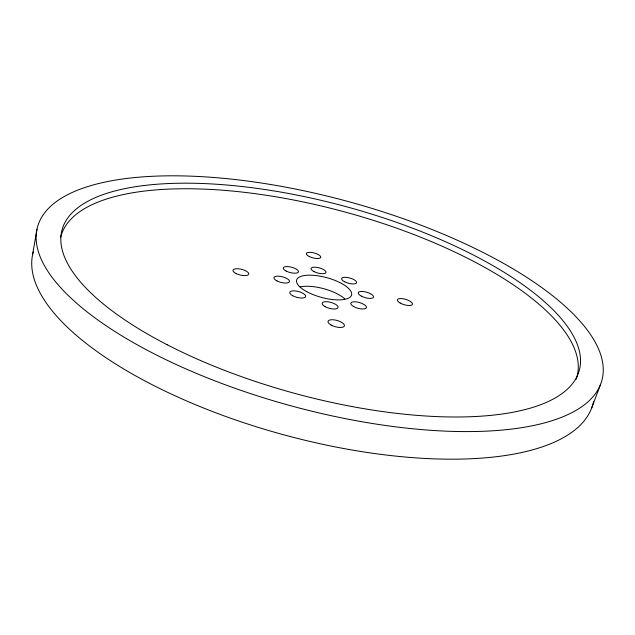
<?xml version="1.0" encoding="UTF-8"?>
<svg xmlns="http://www.w3.org/2000/svg" width="635" height="635" viewBox="0 0 635 635"><rect width="100%" height="100%" fill="white"/><g stroke="black" fill="none" stroke-linecap="round" stroke-linejoin="round"><path stroke-width="0.95" d="M32.615 254.508L36.965 229.275M591.574 408.265L600.623 384.231A292.425 106.069 15.2 0 0 212.638 177.395A292.425 106.069 15.2 0 0 145.828 349.48A292.425 106.069 15.2 0 0 600.623 384.231M60.595 237.546A267.406 97.957 15.2 0 1 346.789 212.495A267.406 97.957 15.2 0 1 576.135 379.309M300.014 286.949A28.369 10.43 15.2 0 1 344.781 298.863M593.59 401.415A290.012 110.744 15.2 0 1 287.385 435.785A290.012 110.744 15.2 0 1 33.242 251.904M306.753 291.663A28.472 10.216 15.2 0 0 351.361 295.553A28.472 10.216 15.2 0 0 314.158 275.368A28.472 10.216 15.2 0 0 306.753 291.663M276.955 280.924A8.041 2.905 14.4 0 0 289.457 281.71A8.041 2.905 14.4 0 0 278.702 276.185A8.041 2.905 14.4 0 0 276.955 280.924M286.091 271.034A7.834 2.762 14.5 0 0 298.394 272.026A7.834 2.762 14.5 0 0 288.115 266.629A7.834 2.762 14.5 0 0 286.091 271.034M314.166 271.677A7.715 2.683 15 0 0 325.985 272.478A7.715 2.683 15 0 0 315.468 267.216A7.715 2.683 15 0 0 314.166 271.677M344.678 281.797A7.747 2.699 15.6 0 0 356.56 282.726A7.747 2.699 15.6 0 0 346.075 277.328A7.747 2.699 15.6 0 0 344.678 281.797M361.299 296.108A7.914 2.81 16 0 0 373.515 297.172A7.914 2.81 16 0 0 362.966 291.513A7.914 2.81 16 0 0 361.299 296.108M353.655 306.546A8.12 2.961 15.9 0 0 366.371 307.784A8.12 2.961 15.9 0 0 355.854 301.847A8.12 2.961 15.9 0 0 353.655 306.546M325.128 306.634A8.239 3.056 15.4 0 0 338.026 307.689A8.239 3.056 15.4 0 0 327.247 301.728A8.239 3.056 15.4 0 0 325.128 306.634M292.743 295.759A8.207 3.032 14.8 0 0 305.594 296.68A8.207 3.032 14.8 0 0 294.783 290.878A8.207 3.032 14.8 0 0 292.743 295.759M236.236 273.653A8.112 2.945 13.6 0 0 248.722 274.114A8.112 2.945 13.6 0 0 237.569 268.74A8.112 2.945 13.6 0 0 236.236 273.653M331.073 325.033A8.517 3.262 15.6 0 0 344.368 326.033A8.517 3.262 15.6 0 0 333.177 319.762A8.517 3.262 15.6 0 0 331.073 325.033M400.177 303.03A7.866 2.77 16.7 0 0 412.425 304.419A7.866 2.77 16.7 0 0 402.217 298.648A7.866 2.77 16.7 0 0 400.177 303.03M309.277 256.532A7.493 2.524 14.9 0 0 320.77 257.389A7.493 2.524 14.9 0 0 310.578 252.357A7.493 2.524 14.9 0 0 309.277 256.532M167.14 344.726A267.986 96.822 15.2 0 0 579.001 371.348A267.986 96.822 15.2 0 0 215.892 184.198A267.986 96.822 15.2 0 0 167.14 344.726"/></g></svg>
